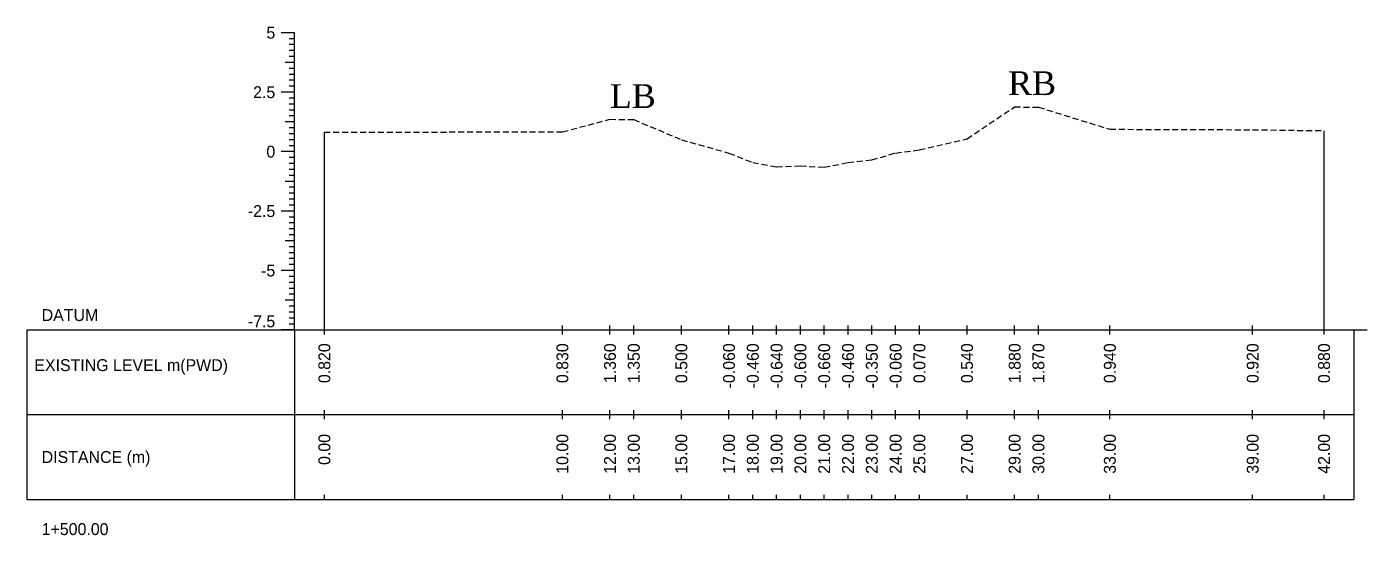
# Model space of a CAD drawing. Header units: inches. Extents: x 3247 to 4722, y -1199 to -293.
# Drawn here: x 3922.9 to 3979.2, y -1108.4 to -1087 of the extents above; entities that cross this region are included whole.
import ezdxf
from ezdxf.enums import TextEntityAlignment as Align

# ---------------------------------------------------------------- set-up
doc = ezdxf.new("R2010")
doc.units = ezdxf.units.IN
doc.header["$MEASUREMENT"] = 0
doc.linetypes.add('HIDDEN', pattern=[0.375, 0.25, -0.125])
doc.layers.add('CS_Drawing', color=7, linetype='Continuous')
doc.layers.add('GL', color=3, linetype='HIDDEN')
doc.styles.add('romans', font='romans.shx')

msp = doc.modelspace()

# ---------------------------------------------------------------- linework, layer by layer
at = {"layer": 'CS_Drawing'}
for p, q in [((3934.151, -1087.224), (3933.588, -1087.224)), ((3934.151, -1087.224), (3933.757, -1087.224)), ((3934.151, -1087.224), (3933.926, -1087.224)), ((3934.151, -1099.724), (3934.151, -1087.224)), ((3934.151, -1087.474), (3933.926, -1087.474)), ((3934.151, -1087.724), (3933.926, -1087.724)), ((3934.151, -1088.474), (3933.757, -1088.474)), ((3934.151, -1087.974), (3933.926, -1087.974)), ((3934.151, -1088.224), (3933.926, -1088.224)), ((3934.151, -1088.474), (3933.926, -1088.474)), ((3934.151, -1088.724), (3933.926, -1088.724)), ((3934.151, -1088.974), (3933.926, -1088.974)), ((3934.151, -1089.224), (3933.926, -1089.224)), ((3934.151, -1089.474), (3933.926, -1089.474)), ((3934.151, -1089.724), (3933.588, -1089.724)), ((3934.151, -1089.724), (3933.757, -1089.724)), ((3934.151, -1089.724), (3933.926, -1089.724)), ((3934.151, -1089.974), (3933.926, -1089.974)), ((3934.151, -1090.224), (3933.926, -1090.224)), ((3934.151, -1090.474), (3933.926, -1090.474)), ((3934.151, -1090.724), (3933.926, -1090.724)), ((3934.151, -1090.974), (3933.757, -1090.974)), ((3934.151, -1090.974), (3933.926, -1090.974)), ((3934.151, -1091.224), (3933.926, -1091.224)), ((3934.151, -1091.474), (3933.926, -1091.474)), ((3934.151, -1091.724), (3933.926, -1091.724)), ((3935.401, -1099.724), (3935.401, -1091.404)), ((3977.401, -1099.724), (3977.401, -1091.344)), ((3934.151, -1092.224), (3933.588, -1092.224)), ((3934.151, -1092.224), (3933.757, -1092.224)), ((3934.151, -1091.974), (3933.926, -1091.974)), ((3934.151, -1092.224), (3933.926, -1092.224)), ((3934.151, -1092.474), (3933.926, -1092.474)), ((3934.151, -1092.724), (3933.926, -1092.724)), ((3934.151, -1092.974), (3933.926, -1092.974)), ((3934.151, -1093.474), (3933.757, -1093.474)), ((3934.151, -1093.224), (3933.926, -1093.224)), ((3934.151, -1093.474), (3933.926, -1093.474)), ((3934.151, -1093.724), (3933.926, -1093.724)), ((3934.151, -1093.974), (3933.926, -1093.974)), ((3934.151, -1094.224), (3933.926, -1094.224)), ((3934.151, -1094.474), (3933.926, -1094.474)), ((3934.151, -1094.724), (3933.588, -1094.724)), ((3934.151, -1094.724), (3933.757, -1094.724)), ((3934.151, -1094.724), (3933.926, -1094.724)), ((3934.151, -1094.974), (3933.926, -1094.974)), ((3934.151, -1095.224), (3933.926, -1095.224)), ((3934.151, -1095.474), (3933.926, -1095.474)), ((3934.151, -1095.724), (3933.926, -1095.724)), ((3934.151, -1095.974), (3933.757, -1095.974)), ((3934.151, -1095.974), (3933.926, -1095.974)), ((3934.151, -1096.224), (3933.926, -1096.224)), ((3934.151, -1096.474), (3933.926, -1096.474)), ((3934.151, -1096.724), (3933.926, -1096.724)), ((3934.151, -1097.224), (3933.588, -1097.224)), ((3934.151, -1097.224), (3933.757, -1097.224)), ((3934.151, -1096.974), (3933.926, -1096.974)), ((3934.151, -1097.224), (3933.926, -1097.224)), ((3934.151, -1097.474), (3933.926, -1097.474)), ((3934.151, -1097.724), (3933.926, -1097.724)), ((3934.151, -1097.974), (3933.926, -1097.974)), ((3934.151, -1098.474), (3933.757, -1098.474)), ((3934.151, -1098.224), (3933.926, -1098.224)), ((3934.151, -1098.474), (3933.926, -1098.474)), ((3934.151, -1098.724), (3933.926, -1098.724)), ((3934.151, -1098.974), (3933.926, -1098.974)), ((3922.901, -1099.724), (3934.151, -1099.724)), ((3922.901, -1099.724), (3922.901, -1106.849)), ((3934.151, -1099.724), (3933.588, -1099.724)), ((3934.151, -1099.724), (3933.757, -1099.724)), ((3934.151, -1099.224), (3933.926, -1099.224)), ((3934.151, -1099.474), (3933.926, -1099.474)), ((3934.151, -1099.724), (3933.926, -1099.724)), ((3934.151, -1099.724), (3978.651, -1099.724)), ((3934.151, -1099.724), (3934.151, -1106.849)), ((3935.401, -1099.911), (3935.401, -1099.536)), ((3945.401, -1099.911), (3945.401, -1099.536)), ((3947.401, -1099.911), (3947.401, -1099.536)), ((3948.401, -1099.911), (3948.401, -1099.536)), ((3950.401, -1099.911), (3950.401, -1099.536)), ((3952.401, -1099.911), (3952.401, -1099.536)), ((3953.401, -1099.911), (3953.401, -1099.536)), ((3954.401, -1099.911), (3954.401, -1099.536)), ((3955.401, -1099.911), (3955.401, -1099.536)), ((3956.401, -1099.911), (3956.401, -1099.536)), ((3957.401, -1099.911), (3957.401, -1099.536)), ((3958.401, -1099.911), (3958.401, -1099.536)), ((3959.401, -1099.911), (3959.401, -1099.536)), ((3960.401, -1099.911), (3960.401, -1099.536)), ((3962.401, -1099.911), (3962.401, -1099.536)), ((3964.401, -1099.911), (3964.401, -1099.536)), ((3965.401, -1099.911), (3965.401, -1099.536)), ((3968.401, -1099.911), (3968.401, -1099.536)), ((3974.401, -1099.911), (3974.401, -1099.536)), ((3977.401, -1099.911), (3977.401, -1099.536)), ((3978.651, -1099.724), (3979.213, -1099.724)), ((3978.651, -1099.724), (3979.044, -1099.724)), ((3978.651, -1099.724), (3978.876, -1099.724)), ((3978.651, -1099.724), (3978.651, -1106.849)), ((3935.401, -1103.474), (3935.401, -1103.099)), ((3945.401, -1103.474), (3945.401, -1103.099)), ((3947.401, -1103.474), (3947.401, -1103.099)), ((3948.401, -1103.474), (3948.401, -1103.099)), ((3950.401, -1103.474), (3950.401, -1103.099)), ((3952.401, -1103.474), (3952.401, -1103.099)), ((3953.401, -1103.474), (3953.401, -1103.099)), ((3954.401, -1103.474), (3954.401, -1103.099)), ((3955.401, -1103.474), (3955.401, -1103.099)), ((3956.401, -1103.474), (3956.401, -1103.099)), ((3957.401, -1103.474), (3957.401, -1103.099)), ((3958.401, -1103.474), (3958.401, -1103.099)), ((3959.401, -1103.474), (3959.401, -1103.099)), ((3960.401, -1103.474), (3960.401, -1103.099)), ((3962.401, -1103.474), (3962.401, -1103.099)), ((3964.401, -1103.474), (3964.401, -1103.099)), ((3965.401, -1103.474), (3965.401, -1103.099)), ((3968.401, -1103.474), (3968.401, -1103.099)), ((3974.401, -1103.474), (3974.401, -1103.099)), ((3977.401, -1103.474), (3977.401, -1103.099)), ((3922.901, -1103.286), (3934.151, -1103.286)), ((3934.151, -1103.286), (3978.651, -1103.286)), ((3934.151, -1103.286), (3978.651, -1103.286)), ((3922.901, -1106.849), (3934.151, -1106.849)), ((3934.151, -1106.849), (3978.651, -1106.849)), ((3935.401, -1106.849), (3935.401, -1106.661)), ((3945.401, -1106.849), (3945.401, -1106.661)), ((3947.401, -1106.849), (3947.401, -1106.661)), ((3948.401, -1106.849), (3948.401, -1106.661)), ((3950.401, -1106.849), (3950.401, -1106.661)), ((3952.401, -1106.849), (3952.401, -1106.661)), ((3953.401, -1106.849), (3953.401, -1106.661)), ((3954.401, -1106.849), (3954.401, -1106.661)), ((3955.401, -1106.849), (3955.401, -1106.661)), ((3956.401, -1106.849), (3956.401, -1106.661)), ((3957.401, -1106.849), (3957.401, -1106.661)), ((3958.401, -1106.849), (3958.401, -1106.661)), ((3959.401, -1106.849), (3959.401, -1106.661)), ((3960.401, -1106.849), (3960.401, -1106.661)), ((3962.401, -1106.849), (3962.401, -1106.661)), ((3964.401, -1106.849), (3964.401, -1106.661)), ((3965.401, -1106.849), (3965.401, -1106.661)), ((3968.401, -1106.849), (3968.401, -1106.661)), ((3974.401, -1106.849), (3974.401, -1106.661)), ((3977.401, -1106.849), (3977.401, -1106.661))]:
    msp.add_line(p, q, dxfattribs=at)
at = {"layer": 'GL'}
msp.add_lwpolyline([(3935.401, -1091.404), (3945.401, -1091.394), (3947.401, -1090.864), (3948.401, -1090.874), (3950.401, -1091.724), (3952.401, -1092.284), (3953.401, -1092.684), (3954.401, -1092.864), (3955.401, -1092.824), (3956.401, -1092.884), (3957.401, -1092.684), (3958.401, -1092.574), (3959.401, -1092.284), (3960.401, -1092.154), (3962.401, -1091.684), (3964.401, -1090.344), (3965.401, -1090.354), (3968.401, -1091.284), (3974.401, -1091.304), (3977.401, -1091.344)], dxfattribs=at)

# ---------------------------------------------------------------- texts
at = {"char_height": 1, "width": 685.10646, "attachment_point": 1, "style": 'romans'}
for s, insert in [('{\\fTimes New Roman|b0|i0|c0|p18;RB}', (3964.126, -1088.846)), ('{\\fTimes New Roman|b0|i0|c0|p18;LB}', (3947.394, -1089.388))]:
    msp.add_mtext(s, dxfattribs=dict(at, insert=insert))
at = {"layer": 'CS_Drawing'}
for s, p in [('5', (3933.338, -1087.224)), ('2.5', (3933.338, -1089.724)), ('0', (3933.338, -1092.224)), ('-2.5', (3933.338, -1094.724)), ('-5', (3933.338, -1097.224))]:
    msp.add_text(s, height=0.5, dxfattribs=at).set_placement(p, align=Align.MIDDLE_RIGHT)
for s, p in [('DATUM', (3923.526, -1099.099)), ('EXISTING LEVEL m(PWD)', (3923.217, -1101.203)), ('DISTANCE (m)', (3923.526, -1105.068)), ('1+500.00', (3923.526, -1108.099))]:
    msp.add_text(s, height=0.5, dxfattribs=at).set_placement(p, align=Align.MIDDLE_LEFT)
msp.add_text('-7.5', height=0.5, dxfattribs=at).set_placement((3933.338, -1099.611), align=Align.RIGHT)
for s, p in [('0.820', (3935.401, -1100.286)), ('0.830', (3945.401, -1100.286)), ('1.360', (3947.401, -1100.286)), ('1.350', (3948.401, -1100.286)), ('0.500', (3950.401, -1100.286)), ('-0.060', (3952.401, -1100.286)), ('-0.460', (3953.401, -1100.286)), ('-0.640', (3954.401, -1100.286)), ('-0.600', (3955.401, -1100.286)), ('-0.660', (3956.401, -1100.286)), ('-0.460', (3957.401, -1100.286)), ('-0.350', (3958.401, -1100.286)), ('-0.060', (3959.401, -1100.286)), ('0.070', (3960.401, -1100.286)), ('0.540', (3962.401, -1100.286)), ('1.880', (3964.401, -1100.286)), ('1.870', (3965.401, -1100.286)), ('0.940', (3968.401, -1100.286)), ('0.920', (3974.401, -1100.286)), ('0.880', (3977.401, -1100.286)), ('0.00', (3935.401, -1104.099)), ('10.00', (3945.401, -1104.099)), ('12.00', (3947.401, -1104.099)), ('13.00', (3948.401, -1104.099)), ('15.00', (3950.401, -1104.099)), ('17.00', (3952.401, -1104.099)), ('18.00', (3953.401, -1104.099)), ('19.00', (3954.401, -1104.099)), ('20.00', (3955.401, -1104.099)), ('21.00', (3956.401, -1104.099)), ('22.00', (3957.401, -1104.099)), ('23.00', (3958.401, -1104.099)), ('24.00', (3959.401, -1104.099)), ('25.00', (3960.401, -1104.099)), ('27.00', (3962.401, -1104.099)), ('29.00', (3964.401, -1104.099)), ('30.00', (3965.401, -1104.099)), ('33.00', (3968.401, -1104.099)), ('39.00', (3974.401, -1104.099)), ('42.00', (3977.401, -1104.099))]:
    msp.add_text(s, height=0.5, rotation=90, dxfattribs=at).set_placement(p, align=Align.MIDDLE_RIGHT)

doc.saveas('drawing.dxf')
